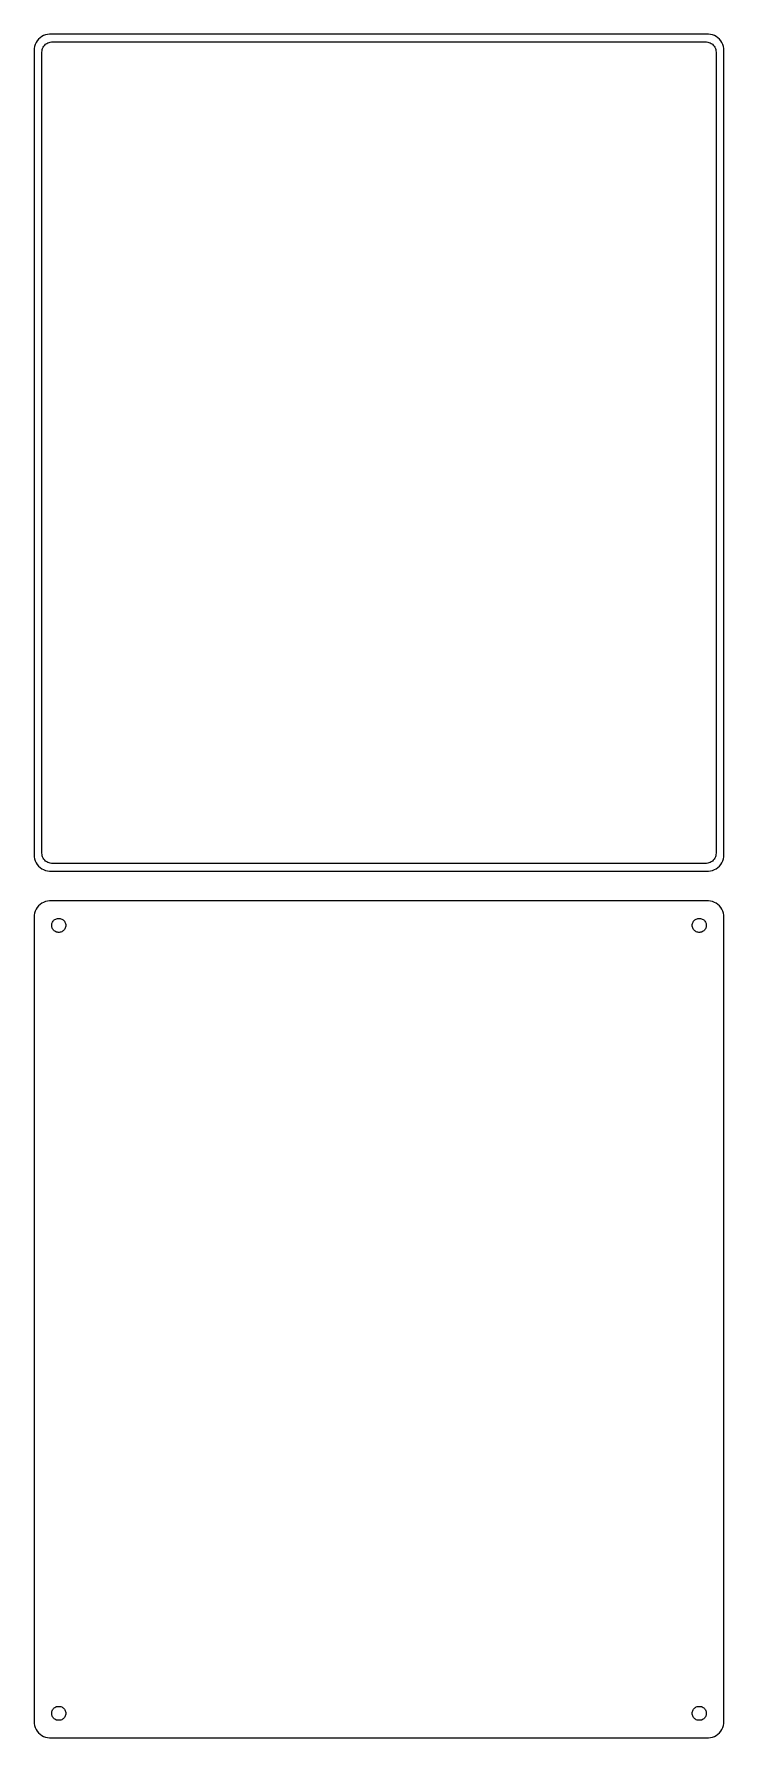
# Model space of a CAD drawing. Header units: metres. Extents: x -105 to 105, y 401 to 919.
import ezdxf

# ---------------------------------------------------------------- set-up
doc = ezdxf.new("R2010")
doc.units = ezdxf.units.M

msp = doc.modelspace()

# ---------------------------------------------------------------- linework, layer by layer
for p, q in [((-102.679, 918.722), (-103.187, 918.353)), ((-102.129, 919.024), (-102.679, 918.722)), ((-101.545, 919.255), (-102.129, 919.024)), ((-100.937, 919.411), (-101.545, 919.255)), ((-100.314, 919.49), (-100.937, 919.411)), ((100.314, 919.49), (-100.314, 919.49)), ((100.937, 919.411), (100.314, 919.49)), ((101.545, 919.255), (100.937, 919.411)), ((102.129, 919.024), (101.545, 919.255)), ((102.679, 918.722), (102.129, 919.024)), ((103.187, 918.353), (102.679, 918.722)), ((-104.961, 915.127), (-105, 914.5)), ((-105, 914.5), (-105, 669.5)), ((-104.843, 915.743), (-104.961, 915.127)), ((-104.649, 916.341), (-104.843, 915.743)), ((-104.382, 916.909), (-104.649, 916.341)), ((-104.045, 917.439), (-104.382, 916.909)), ((-103.645, 917.923), (-104.045, 917.439)), ((-103.187, 918.353), (-103.645, 917.923)), ((-102.613, 914), (-102.588, 914.39)), ((-102.613, 670), (-102.613, 914)), ((-102.588, 914.39), (-102.515, 914.774)), ((-102.515, 914.774), (-102.394, 915.146)), ((-102.394, 915.146), (-102.228, 915.5)), ((-102.228, 915.5), (-102.018, 915.83)), ((-102.018, 915.83), (-101.769, 916.131)), ((-101.769, 916.131), (-101.484, 916.399)), ((-101.484, 916.399), (-101.168, 916.628)), ((-101.168, 916.628), (-100.825, 916.817)), ((-100.825, 916.817), (-100.462, 916.961)), ((-100.462, 916.961), (-100.083, 917.058)), ((-100.083, 917.058), (-99.6955, 917.107)), ((-99.6955, 917.107), (99.6955, 917.107)), ((99.6955, 917.107), (100.083, 917.058)), ((100.083, 917.058), (100.462, 916.961)), ((100.462, 916.961), (100.825, 916.817)), ((100.825, 916.817), (101.168, 916.628)), ((101.168, 916.628), (101.484, 916.399)), ((101.484, 916.399), (101.769, 916.131)), ((101.769, 916.131), (102.018, 915.83)), ((102.018, 915.83), (102.228, 915.5)), ((102.228, 915.5), (102.394, 915.146)), ((102.394, 915.146), (102.515, 914.774)), ((102.515, 914.774), (102.588, 914.39)), ((102.588, 914.39), (102.613, 914)), ((102.613, 914), (102.613, 670)), ((103.645, 917.923), (103.187, 918.353)), ((104.045, 917.439), (103.645, 917.923)), ((104.382, 916.909), (104.045, 917.439)), ((104.649, 916.341), (104.382, 916.909)), ((104.843, 915.743), (104.649, 916.341)), ((104.961, 915.127), (104.843, 915.743)), ((105, 914.5), (104.961, 915.127)), ((105, 669.5), (105, 914.5)), ((-105, 669.5), (-104.961, 668.873)), ((-102.588, 669.61), (-102.613, 670)), ((-102.515, 669.226), (-102.588, 669.61)), ((102.588, 669.61), (102.515, 669.226)), ((102.613, 670), (102.588, 669.61)), ((104.961, 668.873), (105, 669.5)), ((-104.961, 668.873), (-104.843, 668.257)), ((-104.843, 668.257), (-104.649, 667.659)), ((-104.649, 667.659), (-104.382, 667.091)), ((-104.382, 667.091), (-104.045, 666.561)), ((-104.045, 666.561), (-103.645, 666.077)), ((-103.645, 666.077), (-103.187, 665.647)), ((-103.187, 665.647), (-102.679, 665.278)), ((-102.679, 665.278), (-102.129, 664.976)), ((-102.394, 668.854), (-102.515, 669.226)), ((-102.228, 668.5), (-102.394, 668.854)), ((-102.018, 668.17), (-102.228, 668.5)), ((-102.129, 664.976), (-101.545, 664.745)), ((-101.769, 667.869), (-102.018, 668.17)), ((-101.484, 667.601), (-101.769, 667.869)), ((-101.545, 664.745), (-100.937, 664.589)), ((-101.168, 667.372), (-101.484, 667.601)), ((-100.825, 667.183), (-101.168, 667.372)), ((-100.937, 664.589), (-100.314, 664.51)), ((-100.462, 667.039), (-100.825, 667.183)), ((-100.083, 666.942), (-100.462, 667.039)), ((-100.314, 664.51), (100.314, 664.51)), ((-99.6955, 666.893), (-100.083, 666.942)), ((99.6955, 666.893), (-99.6955, 666.893)), ((100.083, 666.942), (99.6955, 666.893)), ((100.462, 667.039), (100.083, 666.942)), ((100.314, 664.51), (100.937, 664.589)), ((100.825, 667.183), (100.462, 667.039)), ((101.168, 667.372), (100.825, 667.183)), ((100.937, 664.589), (101.545, 664.745)), ((101.484, 667.601), (101.168, 667.372)), ((101.769, 667.869), (101.484, 667.601)), ((101.545, 664.745), (102.129, 664.976)), ((102.018, 668.17), (101.769, 667.869)), ((102.228, 668.5), (102.018, 668.17)), ((102.129, 664.976), (102.679, 665.278)), ((102.394, 668.854), (102.228, 668.5)), ((102.515, 669.226), (102.394, 668.854)), ((102.679, 665.278), (103.187, 665.647)), ((103.187, 665.647), (103.645, 666.077)), ((103.645, 666.077), (104.045, 666.561)), ((104.045, 666.561), (104.382, 667.091)), ((104.382, 667.091), (104.649, 667.659)), ((104.649, 667.659), (104.843, 668.257)), ((104.843, 668.257), (104.961, 668.873)), ((-103.645, 653.923), (-104.045, 653.439)), ((-103.187, 654.353), (-103.645, 653.923)), ((-102.679, 654.722), (-103.187, 654.353)), ((-102.129, 655.024), (-102.679, 654.722)), ((-101.545, 655.255), (-102.129, 655.024)), ((-100.937, 655.411), (-101.545, 655.255)), ((-100.314, 655.49), (-100.937, 655.411)), ((100.314, 655.49), (-100.314, 655.49)), ((100.937, 655.411), (100.314, 655.49)), ((101.545, 655.255), (100.937, 655.411)), ((102.129, 655.024), (101.545, 655.255)), ((102.679, 654.722), (102.129, 655.024)), ((103.187, 654.353), (102.679, 654.722)), ((103.645, 653.923), (103.187, 654.353)), ((104.045, 653.439), (103.645, 653.923)), ((-104.961, 651.127), (-105, 650.5)), ((-105, 650.5), (-105, 405.5)), ((-104.843, 651.743), (-104.961, 651.127)), ((-104.649, 652.341), (-104.843, 651.743)), ((-104.382, 652.909), (-104.649, 652.341)), ((-104.045, 653.439), (-104.382, 652.909)), ((-99.5682, 648.531), (-99.4853, 648.786)), ((-99.4853, 648.786), (-99.3712, 649.029)), ((-99.3712, 649.029), (-99.2275, 649.255)), ((-99.2275, 649.255), (-99.0566, 649.462)), ((-99.0566, 649.462), (-98.8611, 649.645)), ((-98.8611, 649.645), (-98.6441, 649.803)), ((-98.6441, 649.803), (-98.4092, 649.932)), ((-98.4092, 649.932), (-98.1598, 650.031)), ((-98.1598, 650.031), (-97.9001, 650.097)), ((-97.9001, 650.097), (-97.6341, 650.131)), ((-97.6341, 650.131), (-97.3659, 650.131)), ((-97.3659, 650.131), (-97.0999, 650.097)), ((-97.0999, 650.097), (-96.8401, 650.031)), ((-96.8401, 650.031), (-96.5908, 649.932)), ((-96.5908, 649.932), (-96.3559, 649.803)), ((-96.3559, 649.803), (-96.1389, 649.645)), ((-96.1389, 649.645), (-95.9434, 649.462)), ((-95.9434, 649.462), (-95.7725, 649.255)), ((-95.7725, 649.255), (-95.6288, 649.029)), ((-95.6288, 649.029), (-95.5146, 648.786)), ((-95.5146, 648.786), (-95.4318, 648.531)), ((95.4318, 648.531), (95.5146, 648.786)), ((95.5146, 648.786), (95.6288, 649.029)), ((95.6288, 649.029), (95.7725, 649.255)), ((95.7725, 649.255), (95.9434, 649.462)), ((95.9434, 649.462), (96.1389, 649.645)), ((96.1389, 649.645), (96.3559, 649.803)), ((96.3559, 649.803), (96.5908, 649.932)), ((96.5908, 649.932), (96.8401, 650.031)), ((96.8401, 650.031), (97.0999, 650.097)), ((97.0999, 650.097), (97.3659, 650.131)), ((97.3659, 650.131), (97.6341, 650.131)), ((97.6341, 650.131), (97.9001, 650.097)), ((97.9001, 650.097), (98.1598, 650.031)), ((98.1598, 650.031), (98.4092, 649.932)), ((98.4092, 649.932), (98.6441, 649.803)), ((98.6441, 649.803), (98.8611, 649.645)), ((98.8611, 649.645), (99.0566, 649.462)), ((99.0566, 649.462), (99.2275, 649.255)), ((99.2275, 649.255), (99.3712, 649.029)), ((99.3712, 649.029), (99.4853, 648.786)), ((99.4853, 648.786), (99.5682, 648.531)), ((104.382, 652.909), (104.045, 653.439)), ((104.649, 652.341), (104.382, 652.909)), ((104.843, 651.743), (104.649, 652.341)), ((104.961, 651.127), (104.843, 651.743)), ((105, 650.5), (104.961, 651.127)), ((105, 405.5), (105, 650.5)), ((-99.6353, 648), (-99.6185, 648.268)), ((-99.6185, 647.732), (-99.6353, 648)), ((-99.6185, 648.268), (-99.5682, 648.531)), ((-99.5682, 647.469), (-99.6185, 647.732)), ((-99.4853, 647.214), (-99.5682, 647.469)), ((-99.3712, 646.971), (-99.4853, 647.214)), ((-99.2275, 646.745), (-99.3712, 646.971)), ((-99.0566, 646.538), (-99.2275, 646.745)), ((-98.8611, 646.355), (-99.0566, 646.538)), ((-98.6441, 646.197), (-98.8611, 646.355)), ((-98.4092, 646.068), (-98.6441, 646.197)), ((-98.1598, 645.969), (-98.4092, 646.068)), ((-97.9001, 645.903), (-98.1598, 645.969)), ((-97.6341, 645.869), (-97.9001, 645.903)), ((-97.3659, 645.869), (-97.6341, 645.869)), ((-97.0999, 645.903), (-97.3659, 645.869)), ((-96.8401, 645.969), (-97.0999, 645.903)), ((-96.5908, 646.068), (-96.8401, 645.969)), ((-96.3559, 646.197), (-96.5908, 646.068)), ((-96.1389, 646.355), (-96.3559, 646.197)), ((-95.9434, 646.538), (-96.1389, 646.355)), ((-95.7725, 646.745), (-95.9434, 646.538)), ((-95.6288, 646.971), (-95.7725, 646.745)), ((-95.5146, 647.214), (-95.6288, 646.971)), ((-95.4318, 647.469), (-95.5146, 647.214)), ((-95.4318, 648.531), (-95.3815, 648.268)), ((-95.3815, 647.732), (-95.4318, 647.469)), ((-95.3815, 648.268), (-95.3647, 648)), ((-95.3647, 648), (-95.3815, 647.732)), ((95.3647, 648), (95.3815, 648.268)), ((95.3815, 647.732), (95.3647, 648)), ((95.3815, 648.268), (95.4318, 648.531)), ((95.4318, 647.469), (95.3815, 647.732)), ((95.5146, 647.214), (95.4318, 647.469)), ((95.6288, 646.971), (95.5146, 647.214)), ((95.7725, 646.745), (95.6288, 646.971)), ((95.9434, 646.538), (95.7725, 646.745)), ((96.1389, 646.355), (95.9434, 646.538)), ((96.3559, 646.197), (96.1389, 646.355)), ((96.5908, 646.068), (96.3559, 646.197)), ((96.8401, 645.969), (96.5908, 646.068)), ((97.0999, 645.903), (96.8401, 645.969)), ((97.3659, 645.869), (97.0999, 645.903)), ((97.6341, 645.869), (97.3659, 645.869)), ((97.9001, 645.903), (97.6341, 645.869)), ((98.1598, 645.969), (97.9001, 645.903)), ((98.4092, 646.068), (98.1598, 645.969)), ((98.6441, 646.197), (98.4092, 646.068)), ((98.8611, 646.355), (98.6441, 646.197)), ((99.0566, 646.538), (98.8611, 646.355)), ((99.2275, 646.745), (99.0566, 646.538)), ((99.3712, 646.971), (99.2275, 646.745)), ((99.4853, 647.214), (99.3712, 646.971)), ((99.5682, 647.469), (99.4853, 647.214)), ((99.5682, 648.531), (99.6185, 648.268)), ((99.6185, 647.732), (99.5682, 647.469)), ((99.6185, 648.268), (99.6353, 648)), ((99.6353, 648), (99.6185, 647.732)), ((-98.4092, 409.932), (-98.1598, 410.031)), ((-98.1598, 410.031), (-97.9001, 410.097)), ((-97.9001, 410.097), (-97.6341, 410.131)), ((-97.6341, 410.131), (-97.3659, 410.131)), ((-97.3659, 410.131), (-97.0999, 410.097)), ((-97.0999, 410.097), (-96.8401, 410.031)), ((-96.8401, 410.031), (-96.5908, 409.932)), ((96.5908, 409.932), (96.8401, 410.031)), ((96.8401, 410.031), (97.0999, 410.097)), ((97.0999, 410.097), (97.3659, 410.131)), ((97.3659, 410.131), (97.6341, 410.131)), ((97.6341, 410.131), (97.9001, 410.097)), ((97.9001, 410.097), (98.1598, 410.031)), ((98.1598, 410.031), (98.4092, 409.932)), ((-105, 405.5), (-104.961, 404.873)), ((-104.961, 404.873), (-104.843, 404.257)), ((-99.6353, 408), (-99.6185, 408.268)), ((-99.6185, 407.732), (-99.6353, 408)), ((-99.6185, 408.268), (-99.5682, 408.531)), ((-99.5682, 407.469), (-99.6185, 407.732)), ((-99.5682, 408.531), (-99.4853, 408.786)), ((-99.4853, 407.214), (-99.5682, 407.469)), ((-99.4853, 408.786), (-99.3712, 409.029)), ((-99.3712, 406.971), (-99.4853, 407.214)), ((-99.3712, 409.029), (-99.2275, 409.255)), ((-99.2275, 406.745), (-99.3712, 406.971)), ((-99.2275, 409.255), (-99.0566, 409.462)), ((-99.0566, 406.538), (-99.2275, 406.745)), ((-99.0566, 409.462), (-98.8611, 409.645)), ((-98.8611, 406.355), (-99.0566, 406.538)), ((-98.8611, 409.645), (-98.6441, 409.803)), ((-98.6441, 406.197), (-98.8611, 406.355)), ((-98.6441, 409.803), (-98.4092, 409.932)), ((-98.4092, 406.068), (-98.6441, 406.197)), ((-98.1598, 405.969), (-98.4092, 406.068)), ((-97.9001, 405.903), (-98.1598, 405.969)), ((-97.6341, 405.869), (-97.9001, 405.903)), ((-97.3659, 405.869), (-97.6341, 405.869)), ((-97.0999, 405.903), (-97.3659, 405.869)), ((-96.8401, 405.969), (-97.0999, 405.903)), ((-96.5908, 406.068), (-96.8401, 405.969)), ((-96.5908, 409.932), (-96.3559, 409.803)), ((-96.3559, 406.197), (-96.5908, 406.068)), ((-96.3559, 409.803), (-96.1389, 409.645)), ((-96.1389, 406.355), (-96.3559, 406.197)), ((-96.1389, 409.645), (-95.9434, 409.462)), ((-95.9434, 406.538), (-96.1389, 406.355)), ((-95.9434, 409.462), (-95.7725, 409.255)), ((-95.7725, 406.745), (-95.9434, 406.538)), ((-95.7725, 409.255), (-95.6288, 409.029)), ((-95.6288, 406.971), (-95.7725, 406.745)), ((-95.6288, 409.029), (-95.5146, 408.786)), ((-95.5146, 407.214), (-95.6288, 406.971)), ((-95.5146, 408.786), (-95.4318, 408.531)), ((-95.4318, 407.469), (-95.5146, 407.214)), ((-95.4318, 408.531), (-95.3815, 408.268)), ((-95.3815, 407.732), (-95.4318, 407.469)), ((-95.3815, 408.268), (-95.3647, 408)), ((-95.3647, 408), (-95.3815, 407.732)), ((95.3647, 408), (95.3815, 408.268)), ((95.3815, 407.732), (95.3647, 408)), ((95.3815, 408.268), (95.4318, 408.531)), ((95.4318, 407.469), (95.3815, 407.732)), ((95.4318, 408.531), (95.5146, 408.786)), ((95.5146, 407.214), (95.4318, 407.469)), ((95.5146, 408.786), (95.6288, 409.029)), ((95.6288, 406.971), (95.5146, 407.214)), ((95.6288, 409.029), (95.7725, 409.255)), ((95.7725, 406.745), (95.6288, 406.971)), ((95.7725, 409.255), (95.9434, 409.462)), ((95.9434, 406.538), (95.7725, 406.745)), ((95.9434, 409.462), (96.1389, 409.645)), ((96.1389, 406.355), (95.9434, 406.538)), ((96.1389, 409.645), (96.3559, 409.803)), ((96.3559, 406.197), (96.1389, 406.355)), ((96.3559, 409.803), (96.5908, 409.932)), ((96.5908, 406.068), (96.3559, 406.197)), ((96.8401, 405.969), (96.5908, 406.068)), ((97.0999, 405.903), (96.8401, 405.969)), ((97.3659, 405.869), (97.0999, 405.903)), ((97.6341, 405.869), (97.3659, 405.869)), ((97.9001, 405.903), (97.6341, 405.869)), ((98.1598, 405.969), (97.9001, 405.903)), ((98.4092, 406.068), (98.1598, 405.969)), ((98.4092, 409.932), (98.6441, 409.803)), ((98.6441, 406.197), (98.4092, 406.068)), ((98.6441, 409.803), (98.8611, 409.645)), ((98.8611, 406.355), (98.6441, 406.197)), ((98.8611, 409.645), (99.0566, 409.462)), ((99.0566, 406.538), (98.8611, 406.355)), ((99.0566, 409.462), (99.2275, 409.255)), ((99.2275, 406.745), (99.0566, 406.538)), ((99.2275, 409.255), (99.3712, 409.029)), ((99.3712, 406.971), (99.2275, 406.745)), ((99.3712, 409.029), (99.4853, 408.786)), ((99.4853, 407.214), (99.3712, 406.971)), ((99.4853, 408.786), (99.5682, 408.531)), ((99.5682, 407.469), (99.4853, 407.214)), ((99.5682, 408.531), (99.6185, 408.268)), ((99.6185, 407.732), (99.5682, 407.469)), ((99.6185, 408.268), (99.6353, 408)), ((99.6353, 408), (99.6185, 407.732)), ((104.843, 404.257), (104.961, 404.873)), ((104.961, 404.873), (105, 405.5)), ((-104.843, 404.257), (-104.649, 403.659)), ((-104.649, 403.659), (-104.382, 403.091)), ((-104.382, 403.091), (-104.045, 402.561)), ((-104.045, 402.561), (-103.645, 402.077)), ((-103.645, 402.077), (-103.187, 401.647)), ((-103.187, 401.647), (-102.679, 401.278)), ((-102.679, 401.278), (-102.129, 400.976)), ((-102.129, 400.976), (-101.545, 400.745)), ((-101.545, 400.745), (-100.937, 400.589)), ((-100.937, 400.589), (-100.314, 400.51)), ((-100.314, 400.51), (100.314, 400.51)), ((100.314, 400.51), (100.937, 400.589)), ((100.937, 400.589), (101.545, 400.745)), ((101.545, 400.745), (102.129, 400.976)), ((102.129, 400.976), (102.679, 401.278)), ((102.679, 401.278), (103.187, 401.647)), ((103.187, 401.647), (103.645, 402.077)), ((103.645, 402.077), (104.045, 402.561)), ((104.045, 402.561), (104.382, 403.091)), ((104.382, 403.091), (104.649, 403.659)), ((104.649, 403.659), (104.843, 404.257))]:
    msp.add_line(p, q)

doc.saveas('drawing.dxf')
